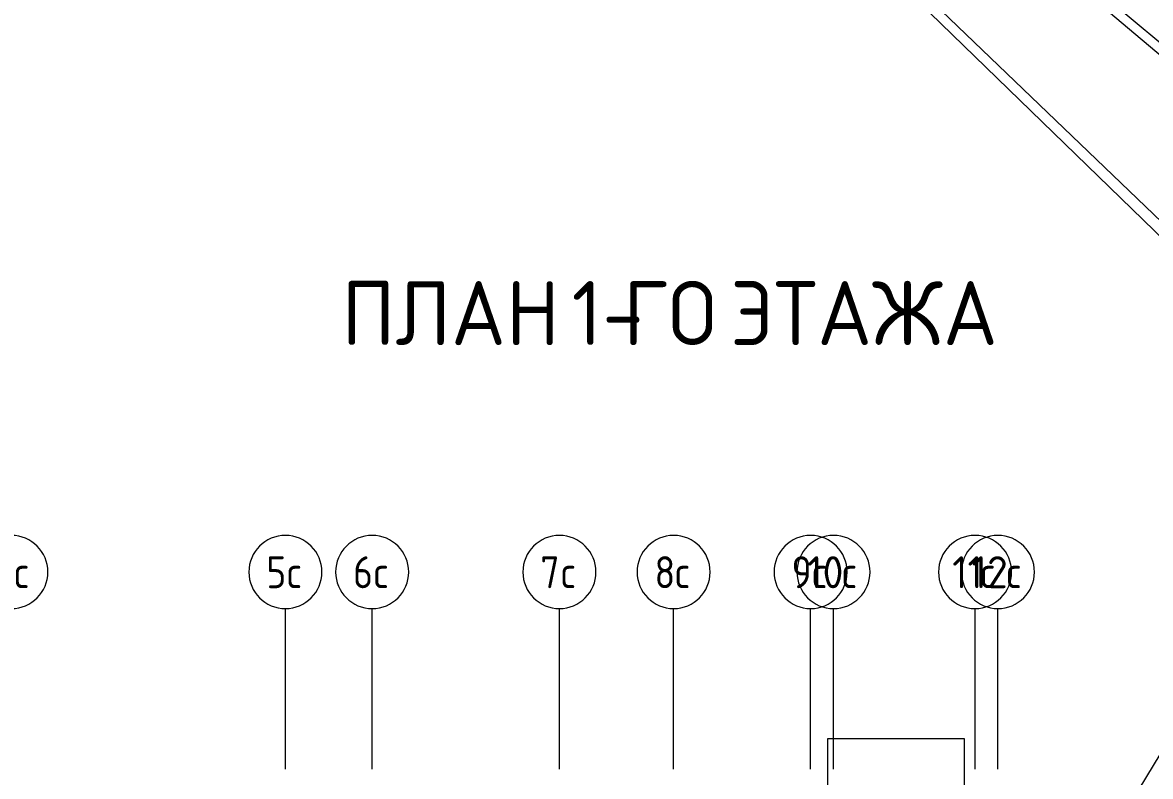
# Model space of a CAD drawing. Header units: millimetres. Extents: x -500089 to 1469082, y -290736 to 166440.
# Drawn here: x 1187099 to 1211794, y -3677 to 12823 of the extents above; entities that cross this region are included whole.
import ezdxf

# ---------------------------------------------------------------- set-up
doc = ezdxf.new("R2010")
doc.units = ezdxf.units.MM
doc.linetypes.add('ASVP_Линия сетки', pattern=[25, 20, -2.5, 0, -2.5])
for name, color, linetype, lineweight in [('Аннотация', 7, 'Continuous', 0), ('Оси', 7, 'Continuous', 0), ('Перекрытие', 7, 'Continuous', 0), ('экспертиза ДУ пояснения', 6, 'Continuous', 0)]:
    doc.layers.add(name, color=color, linetype=linetype, lineweight=lineweight)
doc.styles.add('GOST Common', font='', dxfattribs={"height": 250})
doc.styles.add('GOST Common_3', font='', dxfattribs={"height": 500})
doc.styles.get('GOST Common').set_extended_font_data('GOST Common')
doc.styles.get('GOST Common_3').set_extended_font_data('GOST Common')

# ---------------------------------------------------------------- blocks, each defined once
blk = doc.blocks.new('Ось сетки - Круг_Ø8 мм-V2539-З Этаж 01')
at = {"layer": 'Оси'}
for start, end in [(360, 180), (180, 360)]:
    blk.add_arc((0, 0), 4, start, end, dxfattribs=at)
blk = doc.blocks.new('АР_СОШ_Верзилово_Сущ_Здание_rvt-2-З Этаж 01')
at = {"layer": 'Оси', "linetype": 'ASVP_Линия сетки'}
for p, q in [((81000, 70051), (81000, 73568)), ((82900, 70051), (82900, 73568)), ((87000, 70051), (87000, 73568)), ((89500, 70051), (89500, 73568)), ((92500, 70051), (92500, 73568)), ((93000, 70051), (93000, 73568)), ((96100, 70051), (96100, 73568)), ((96600, 70051), (96600, 73568))]:
    blk.add_line(p, q, dxfattribs=at)
at = {"layer": 'Перекрытие'}
for p, q in [((95870, 70720), (92870, 70720)), ((92870, 70720), (92870, 69220)), ((95870, 69220), (95870, 70720))]:
    blk.add_line(p, q, dxfattribs=at)
at = {"lineweight": 5, "xscale": 199.9999999999999, "yscale": 199.9999999999999, "zscale": 199.9999999999999}
for p in [(75000, 74368), (81000, 74368), (82900, 74368), (87000, 74368), (89500, 74368), (92500, 74368), (93000, 74368), (96100, 74368), (96600, 74368)]:
    blk.add_blockref('Ось сетки - Круг_Ø8 мм-V2539-З Этаж 01', p, dxfattribs=at)
at = {"layer": 'Оси', "char_height": 700, "attachment_point": 1, "style": 'GOST Common'}
for s, insert, width in [('\\fGOST Common|b0|i0|c204|p34|;\\W.9;5', (80582, 74713), 548.35), ('\\fGOST Common|b0|i0|c204|p34|;\\W.9;6', (82482, 74713), 548.35), ('\\fGOST Common|b0|i0|c204|p34|;\\W.9;7', (86582, 74713), 548.35), ('\\fGOST Common|b0|i0|c204|p34|;\\W.9;8', (89082, 74713), 548.35), ('\\fGOST Common|b0|i0|c204|p34|;\\W.9;9', (92082, 74713), 548.35), ('10', (92427, 74713), 923.54), ('11', (95599, 74713), 750.38), ('12', (96027, 74713), 923.54), ('\\fGOST Common|b0|i0|c204|p34|;\\W.9;с', (75064, 74713), 461.77), ('\\fGOST Common|b0|i0|c204|p34|;\\W.9;с', (81034, 74713), 461.77), ('\\fGOST Common|b0|i0|c204|p34|;\\W.9;с', (82934, 74713), 461.77), ('\\fGOST Common|b0|i0|c204|p34|;\\W.9;с', (87034, 74713), 461.77), ('\\fGOST Common|b0|i0|c204|p34|;\\W.9;с', (89534, 74713), 461.77), ('\\fGOST Common|b0|i0|c204|p34|;\\W.9;с', (92534, 74713), 461.77), ('\\fGOST Common|b0|i0|c204|p34|;\\W.9;с', (93189, 74713), 461.77), ('\\fGOST Common|b0|i0|c204|p34|;\\W.9;с', (96218, 74713), 461.77), ('\\fGOST Common|b0|i0|c204|p34|;\\W.9;с', (96789, 74713), 461.77)]:
    blk.add_mtext(s, dxfattribs=dict(at, insert=insert, width=width))

msp = doc.modelspace()

# ---------------------------------------------------------------- linework, layer by layer
at = {"layer": 'экспертиза ДУ пояснения', "elevation": 0}
for points in [[(1238825.439, 41070.052), (1183808.46, -49698.833)], [(1181121.762, 38102.252), (1278067.643, -43479.212)], [(1278941.469, -43377.144), (1181121.762, 38102.252)], [(1181121.762, 38102.252), (1264778.06, -43044.918)], [(1265651.886, -42942.85), (1181121.762, 38102.252)]]:
    msp.add_lwpolyline(points, dxfattribs=at)

# ---------------------------------------------------------------- block references
msp.add_blockref('АР_СОШ_Верзилово_Сущ_Здание_rvt-2-З Этаж 01', (1111853.585, -73570.488))

# ---------------------------------------------------------------- texts
at = {"layer": 'Аннотация', "char_height": 1400, "attachment_point": 1, "style": 'GOST Common_3'}
for s, insert, width in [('ПЛАН', (1194079.937, 7164.751), 5079.492), (' 1-', (1198270.937, 7164.751), 2395.44225), ('ГО', (1200247.374, 7164.751), 2308.86), ('ЭТАЖА', (1202592.906, 7164.751), 6782.27625)]:
    msp.add_mtext(s, dxfattribs=dict(at, insert=insert, width=width))

doc.saveas('drawing.dxf')
